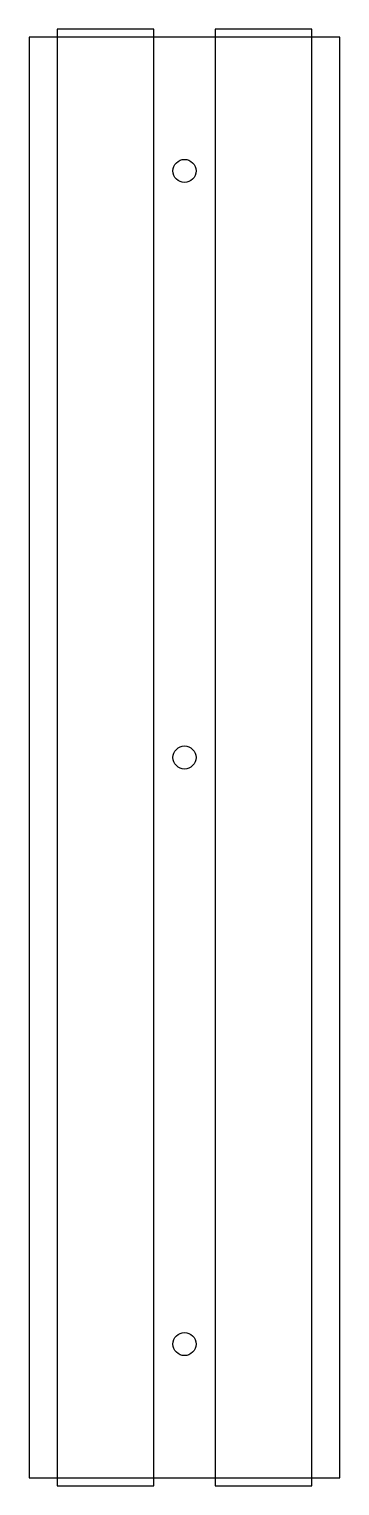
# Model space of a CAD drawing. Extents: x 0 to 116, y -3 to 542.
import ezdxf

# ---------------------------------------------------------------- set-up
doc = ezdxf.new("R2010")
doc.units = 0
doc.layers.get('0').update_dxf_attribs({"linetype": 'CONTINUOUS'})

msp = doc.modelspace()

# ---------------------------------------------------------------- linework, layer by layer
for points in [[(10.5, -3), (46.5, -3), (46.5, 541.5), (10.5, 541.5)], [(69.5, -3), (105.5, -3), (105.5, 541.5), (69.5, 541.5)], [(0, 0), (116, 0), (116, 538.5), (0, 538.5)]]:
    msp.add_lwpolyline(points, close=True)
for centre in [(58, 488.5), (58, 269.25), (58, 50)]:
    msp.add_circle(centre, 4.3)

doc.saveas('drawing.dxf')
